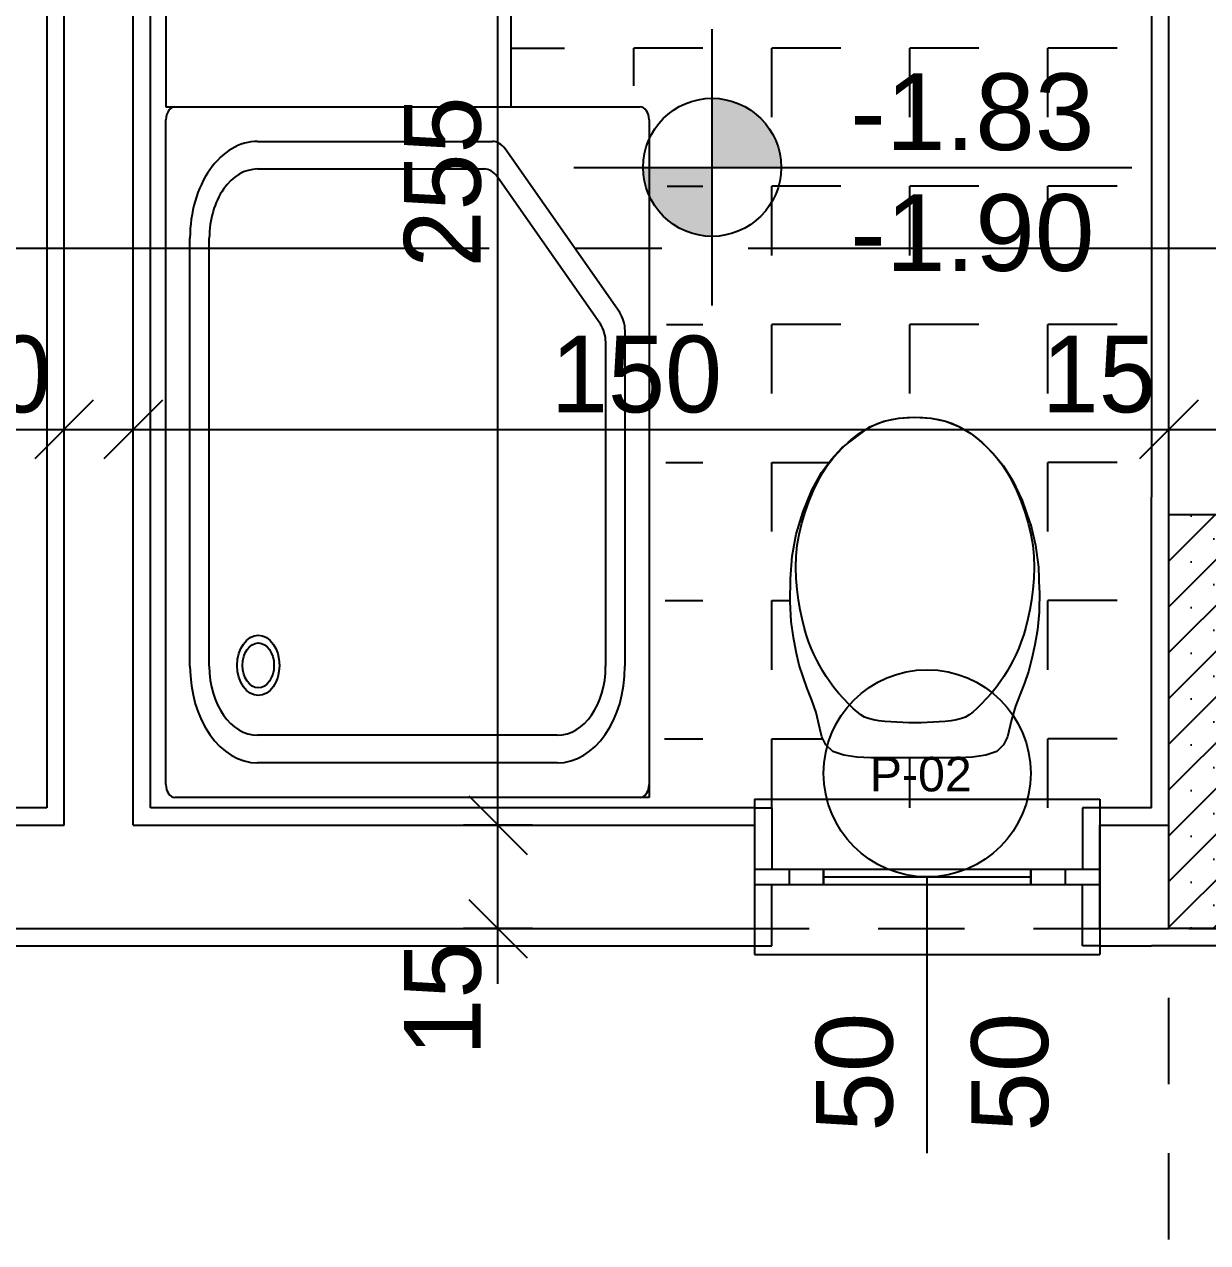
# Model space of a CAD drawing. Header units: metres. Extents: x -220 to 294, y -29 to 18.
# Drawn here: x -110.44 to -108.727, y -0.655 to 1.11 of the extents above; entities that cross this region are included whole.
import ezdxf

# ---------------------------------------------------------------- set-up
doc = ezdxf.new("R2010")
doc.units = ezdxf.units.M
doc.header["$MEASUREMENT"] = 0
doc.linetypes.add('CENTER2', pattern=[1.125, 0.75, -0.125, 0.125, -0.125])
doc.linetypes.add('HIDDEN2', pattern=[0.1875, 0.125, -0.0625])
for name, color, linetype in [('Aks', 7, 'Continuous'), ('Duvar', 7, 'Continuous'), ('Kapi_Pencere', 7, 'Continuous'), ('Kolon', 7, 'Continuous'), ('Kot', 7, 'Continuous'), ('Kutuphane', 7, 'Continuous'), ('Olculendirme', 7, 'Continuous'), ('Standart', 7, 'Continuous'), ('Tarama', 7, 'Continuous')]:
    doc.layers.add(name, color=color, linetype=linetype)
doc.styles.add('arial_1_18', font='arial.ttf', dxfattribs={"height": 0.2})
doc.styles.add('comic sans ms_1_18', font='comic.ttf', dxfattribs={"height": 0.2})

msp = doc.modelspace()

# ---------------------------------------------------------------- hatches: boundary and pattern name
at = {"layer": 'Kolon', "linetype": 'Continuous', "lineweight": -3}
h = msp.add_hatch(dxfattribs=at)
h.set_pattern_fill('SACNCR', color=47, scale=0.5, style=0)
h.paths.add_polyline_path([(-108.783, 0.4), (-108.483, 0.4), (-108.483, -0.2), (-108.783, -0.2)])
at = {"layer": 'Kot', "linetype": 'Continuous', "lineweight": -3}
for points in [[(-109.3445, 0.9025), (-109.3451, 0.9137), (-109.347, 0.9248), (-109.3501, 0.9356), (-109.3544, 0.9459), (-109.3598, 0.9557), (-109.3663, 0.9649), (-109.3738, 0.9733), (-109.3822, 0.9807), (-109.3913, 0.9872), (-109.4011, 0.9926), (-109.4115, 0.9969), (-109.4223, 1), (-109.4333, 1.0019), (-109.4445, 1.0025), (-109.4445, 0.9025)], [(-109.5445, 0.9025), (-109.5439, 0.8913), (-109.542, 0.8803), (-109.5389, 0.8695), (-109.5346, 0.8592), (-109.5292, 0.8493), (-109.5227, 0.8402), (-109.5152, 0.8318), (-109.5069, 0.8244), (-109.4977, 0.8179), (-109.4879, 0.8124), (-109.4775, 0.8082), (-109.4668, 0.805), (-109.4557, 0.8032), (-109.4445, 0.8025), (-109.4445, 0.9025)]]:
    msp.add_hatch(color=216, dxfattribs=at).paths.add_polyline_path(points)

# ---------------------------------------------------------------- linework, layer by layer
at = {"layer": 'Aks', "color": 248, "linetype": 'HIDDEN2', "lineweight": -3}
for points in [[(-108.783, -3.575), (-108.783, 12.0099)], [(-114.1538, -0.2), (-94.6957, -0.2)]]:
    msp.add_lwpolyline(points, dxfattribs=at)
at = {"layer": 'Duvar', "color": 187, "linetype": 'Continuous', "lineweight": -3}
for points in [[(-110.408, 2.625), (-110.408, -0.025)], [(-110.258, -0.025), (-110.258, 2.475)], [(-108.808, 1.55), (-108.808, 0.4251)], [(-110.408, -0.025), (-110.733, -0.025)], [(-109.383, -0.025), (-110.258, -0.025)], [(-109.383, -0.025), (-109.358, -0.025)], [(-109.358, -0.025), (-109.358, -0.1137)], [(-108.883, -0.025), (-108.908, -0.025)], [(-108.908, -0.025), (-108.908, -0.1137)], [(-108.8081, -0.025), (-108.883, -0.025)], [(-109.358, -0.225), (-109.358, -0.1362)], [(-108.908, -0.225), (-108.908, -0.1362)], [(-110.733, -0.225), (-110.383, -0.225)], [(-110.383, -0.225), (-109.383, -0.225)], [(-109.383, -0.225), (-109.358, -0.225)], [(-108.883, -0.225), (-108.908, -0.225)], [(-108.883, -0.225), (-108.8081, -0.225)]]:
    msp.add_lwpolyline(points, dxfattribs=at)
at = {"layer": 'Duvar', "color": 166, "linetype": 'Continuous', "lineweight": -3}
for points in [[(-110.383, -0.05), (-110.383, 2.6)], [(-110.283, -0.05), (-110.283, 2.5)], [(-108.783, 0.4), (-108.783, 1.55)], [(-110.733, -0.05), (-110.383, -0.05)], [(-110.283, -0.05), (-109.383, -0.05)], [(-109.383, -0.05), (-109.383, -0.2)], [(-108.883, -0.05), (-108.783, -0.05)], [(-108.883, -0.2), (-108.883, -0.05)], [(-110.733, -0.2), (-110.383, -0.2)], [(-110.383, -0.2), (-109.383, -0.2)], [(-108.883, -0.2), (-108.783, -0.2)]]:
    msp.add_lwpolyline(points, dxfattribs=at)
at = {"layer": 'Kapi_Pencere', "color": 98, "linetype": 'Continuous', "lineweight": -3}
for points in [[(-109.383, -0.0125), (-109.383, -0.1137)], [(-109.383, -0.0125), (-108.883, -0.0125)], [(-108.883, -0.0125), (-108.883, -0.1137)], [(-109.383, -0.1137), (-109.333, -0.1137)], [(-109.383, -0.1137), (-109.383, -0.1362)], [(-109.333, -0.1137), (-109.283, -0.1137)], [(-109.333, -0.1137), (-109.333, -0.1362)], [(-109.283, -0.1137), (-108.983, -0.1137)], [(-109.283, -0.1137), (-109.283, -0.1212)], [(-109.283, -0.1362), (-109.283, -0.1137)], [(-109.283, -0.1212), (-109.283, -0.1287)], [(-108.983, -0.1137), (-108.933, -0.1137)], [(-108.983, -0.1137), (-108.983, -0.1212)], [(-108.983, -0.1362), (-108.983, -0.1137)], [(-108.983, -0.1212), (-108.983, -0.1287)], [(-108.933, -0.1137), (-108.883, -0.1137)], [(-108.933, -0.1137), (-108.933, -0.1362)], [(-108.883, -0.1137), (-108.883, -0.1362)], [(-109.383, -0.1362), (-109.333, -0.1362)], [(-109.383, -0.1362), (-109.383, -0.2375)], [(-109.333, -0.1362), (-109.283, -0.1362)], [(-109.283, -0.125), (-108.983, -0.125)], [(-109.283, -0.1287), (-109.283, -0.1362)], [(-109.283, -0.1362), (-108.983, -0.1362)], [(-109.133, -0.525), (-109.133, -0.125)], [(-108.983, -0.1287), (-108.983, -0.1362)], [(-108.983, -0.1362), (-108.933, -0.1362)], [(-108.933, -0.1362), (-108.883, -0.1362)], [(-108.883, -0.1362), (-108.883, -0.2375)], [(-109.383, -0.2375), (-108.883, -0.2375)]]:
    msp.add_lwpolyline(points, dxfattribs=at)
msp.add_circle((-109.133, 0.025), 0.15, dxfattribs=at)
at = {"layer": 'Kolon', "color": 187, "linetype": 'Continuous', "lineweight": -3}
for points in [[(-108.8081, -0.025), (-108.8081, 0.4251)], [(-108.8081, 0.4251), (-108.808, 0.4251)], [(-108.8081, -0.2251), (-108.8081, -0.225)], [(-108.4579, -0.2251), (-108.8081, -0.2251)]]:
    msp.add_lwpolyline(points, dxfattribs=at)
at = {"layer": 'Kolon', "color": 177, "linetype": 'Continuous', "lineweight": -3}
for points in [[(-108.783, 0.4), (-108.483, 0.4)], [(-108.783, -0.2), (-108.783, 0.4)], [(-108.483, -0.2), (-108.783, -0.2)]]:
    msp.add_lwpolyline(points, dxfattribs=at)
at = {"layer": 'Kot', "color": 216, "linetype": 'Continuous', "lineweight": -3}
for points in [[(-109.4445, 0.7025), (-109.4445, 1.1025)], [(-109.6445, 0.9025), (-109.2445, 0.9025)], [(-109.2445, 0.9025), (-108.8365, 0.9025)]]:
    msp.add_lwpolyline(points, dxfattribs=at)
msp.add_circle((-109.4445, 0.9025), 0.1, dxfattribs=at)
at = {"layer": 'Kutuphane', "color": 253, "linetype": 'Continuous', "lineweight": -3}
for points in [[(-110.2356, 1.8401), (-110.2356, 0.9901)], [(-109.7356, 0.9901), (-109.7356, 1.8401)], [(-110.2356, 0.9901), (-109.7356, 0.9901)], [(-110.2225, 0.9901), (-109.5487, 0.9901)], [(-110.2356, 0.0088), (-110.2356, 0.9713)], [(-109.5356, 0.9713), (-109.5356, -0.0099)], [(-110.1026, 0.9401), (-109.7627, 0.9401)], [(-109.5783, 0.6922), (-109.7441, 0.9291)], [(-110.1026, 0.9001), (-109.7743, 0.9001)], [(-109.6063, 0.6756), (-109.7557, 0.8891)], [(-110.2006, 0.1801), (-110.2006, 0.8001)], [(-110.1726, 0.1801), (-110.1726, 0.8001)], [(-109.5706, 0.6657), (-109.5706, 0.1801)], [(-109.5986, 0.6491), (-109.5986, 0.1801)], [(-109.215, 0.5273), (-109.1957, 0.5348)], [(-109.2141, 0.5273), (-109.2048, 0.5315)], [(-109.2048, 0.5315), (-109.1949, 0.5348)], [(-109.1957, 0.5348), (-109.174, 0.5392)], [(-109.1949, 0.5348), (-109.1844, 0.5374)], [(-109.1844, 0.5374), (-109.1734, 0.5393)], [(-109.174, 0.5392), (-109.1509, 0.5407)], [(-109.1734, 0.5393), (-109.1621, 0.5404)], [(-109.1621, 0.5404), (-109.1506, 0.5407)], [(-109.1509, 0.5407), (-109.1279, 0.5392)], [(-109.1506, 0.5407), (-109.1391, 0.5404)], [(-109.1391, 0.5404), (-109.1278, 0.5393)], [(-109.1279, 0.5392), (-109.1062, 0.5348)], [(-109.1278, 0.5393), (-109.1168, 0.5374)], [(-109.1168, 0.5374), (-109.1063, 0.5348)], [(-109.1063, 0.5348), (-109.0964, 0.5315)], [(-109.1062, 0.5348), (-109.0869, 0.5273)], [(-109.0964, 0.5315), (-109.0871, 0.5273)], [(-109.2567, 0.4964), (-109.2153, 0.5271)], [(-109.2396, 0.5108), (-109.2314, 0.517)], [(-109.2314, 0.517), (-109.223, 0.5225)], [(-109.223, 0.5225), (-109.2141, 0.5273)], [(-109.2153, 0.5271), (-109.215, 0.5273)], [(-109.0871, 0.5273), (-109.0783, 0.5225)], [(-109.0869, 0.5273), (-109.0695, 0.517)], [(-109.0783, 0.5225), (-109.0698, 0.517)], [(-109.0698, 0.517), (-109.0616, 0.5108)], [(-109.0695, 0.517), (-109.0533, 0.504)], [(-109.2716, 0.48), (-109.2567, 0.4964)], [(-109.2627, 0.4887), (-109.2552, 0.4966)], [(-109.2552, 0.4966), (-109.2475, 0.504)], [(-109.2475, 0.504), (-109.2396, 0.5108)], [(-109.0616, 0.5108), (-109.0537, 0.504)], [(-109.0537, 0.504), (-109.046, 0.4966)], [(-109.0533, 0.504), (-109.053, 0.5037)], [(-109.053, 0.5037), (-109.0377, 0.4885)], [(-109.046, 0.4966), (-109.0385, 0.4887)], [(-109.2859, 0.4604), (-109.2716, 0.48)], [(-109.2772, 0.471), (-109.27, 0.4803)], [(-109.27, 0.4803), (-109.2627, 0.4887)], [(-109.0385, 0.4887), (-109.0312, 0.4803)], [(-109.0377, 0.4885), (-109.0231, 0.4708)], [(-109.0312, 0.4803), (-109.0241, 0.471)], [(-109.2999, 0.4348), (-109.2859, 0.4604)], [(-109.291, 0.4486), (-109.2842, 0.4606)], [(-109.2842, 0.4606), (-109.2772, 0.471)], [(-109.0241, 0.471), (-109.0171, 0.4606)], [(-109.0231, 0.4708), (-109.009, 0.4485)], [(-109.0171, 0.4606), (-109.0102, 0.4486)], [(-109.2977, 0.4346), (-109.291, 0.4486)], [(-109.0102, 0.4486), (-109.0035, 0.4346)], [(-109.009, 0.4485), (-108.9953, 0.4198)], [(-109.3126, 0.4039), (-109.2999, 0.4348)], [(-109.3041, 0.4194), (-109.2977, 0.4346)], [(-109.0035, 0.4346), (-108.9972, 0.4194)], [(-109.3098, 0.4033), (-109.3041, 0.4194)], [(-108.9972, 0.4194), (-108.9914, 0.4033)], [(-108.9953, 0.4198), (-108.9841, 0.3878)], [(-109.3227, 0.3712), (-109.3129, 0.4029)], [(-109.3147, 0.387), (-109.3098, 0.4033)], [(-109.3129, 0.4029), (-109.3126, 0.4039)], [(-108.9914, 0.4033), (-108.9866, 0.387)], [(-109.3285, 0.3396), (-109.3227, 0.3712)], [(-109.3211, 0.3552), (-109.3184, 0.371)], [(-109.3184, 0.371), (-109.3147, 0.387)], [(-108.9866, 0.387), (-108.9828, 0.371)], [(-108.9841, 0.3878), (-108.9835, 0.3869)], [(-108.9835, 0.3869), (-108.9759, 0.3555)], [(-108.9828, 0.371), (-108.9801, 0.3552)], [(-109.3227, 0.3394), (-109.3211, 0.3552)], [(-108.9801, 0.3552), (-108.9785, 0.3394)], [(-108.9759, 0.3555), (-108.9717, 0.3234)], [(-109.3311, 0.3066), (-109.3285, 0.3396)], [(-109.3232, 0.3235), (-109.3227, 0.3394)], [(-108.9785, 0.3394), (-108.978, 0.3235)], [(-109.3227, 0.3073), (-109.3232, 0.3235)], [(-108.978, 0.3235), (-108.9786, 0.3073)], [(-108.9717, 0.3234), (-108.9706, 0.29)], [(-109.3315, 0.2735), (-109.3311, 0.3064)], [(-109.3311, 0.3064), (-109.3311, 0.3066)], [(-109.3213, 0.2913), (-109.3227, 0.3073)], [(-108.9786, 0.3073), (-108.98, 0.2913)], [(-109.3192, 0.2759), (-109.3213, 0.2913)], [(-108.98, 0.2913), (-108.982, 0.2759)], [(-108.9703, 0.2897), (-108.971, 0.2584)], [(-108.9706, 0.29), (-108.9703, 0.2897)], [(-109.3298, 0.2449), (-109.3315, 0.2735)], [(-109.3167, 0.2615), (-109.3192, 0.2759)], [(-108.982, 0.2759), (-108.9845, 0.2615)], [(-109.3141, 0.2485), (-109.3167, 0.2615)], [(-109.3112, 0.2367), (-109.3141, 0.2485)], [(-108.9872, 0.2485), (-108.9901, 0.2367)], [(-108.9845, 0.2615), (-108.9872, 0.2485)], [(-108.971, 0.2584), (-108.9734, 0.2327)], [(-109.3267, 0.2215), (-109.3298, 0.2449)], [(-109.308, 0.2258), (-109.3112, 0.2367)], [(-108.9901, 0.2367), (-108.9932, 0.2258)], [(-108.9734, 0.2327), (-108.977, 0.211)], [(-109.3228, 0.2008), (-109.3267, 0.2215)], [(-109.3046, 0.2158), (-109.308, 0.2258)], [(-109.301, 0.2063), (-109.3046, 0.2158)], [(-108.9966, 0.2158), (-109.0003, 0.2063)], [(-108.9932, 0.2258), (-108.9966, 0.2158)], [(-109.3182, 0.1815), (-109.3228, 0.2008)], [(-109.2971, 0.1974), (-109.301, 0.2063)], [(-109.2929, 0.1889), (-109.2971, 0.1974)], [(-109.0042, 0.1974), (-109.0083, 0.1889)], [(-109.0003, 0.2063), (-109.0042, 0.1974)], [(-108.977, 0.211), (-108.9813, 0.191)], [(-109.3068, 0.1476), (-109.3182, 0.1815)], [(-109.2886, 0.1807), (-109.2929, 0.1889)], [(-109.2842, 0.1728), (-109.2886, 0.1807)], [(-109.0126, 0.1807), (-109.017, 0.1728)], [(-109.0083, 0.1889), (-109.0126, 0.1807)], [(-108.9813, 0.191), (-108.9862, 0.1725)], [(-109.2794, 0.1651), (-109.2842, 0.1728)], [(-109.2741, 0.1574), (-109.2794, 0.1651)], [(-109.0218, 0.1651), (-109.0271, 0.1574)], [(-109.017, 0.1728), (-109.0218, 0.1651)], [(-108.9862, 0.1725), (-108.992, 0.1557)], [(-109.3001, 0.131), (-109.3068, 0.1476)], [(-109.2681, 0.1494), (-109.2741, 0.1574)], [(-109.2612, 0.1412), (-109.2681, 0.1494)], [(-109.2539, 0.133), (-109.2612, 0.1412)], [(-109.04, 0.1412), (-109.0473, 0.133)], [(-109.0331, 0.1494), (-109.04, 0.1412)], [(-109.0271, 0.1574), (-109.0331, 0.1494)], [(-108.992, 0.1557), (-108.9984, 0.1394)], [(-109.2936, 0.1132), (-109.3001, 0.131)], [(-109.2467, 0.1254), (-109.2539, 0.133)], [(-109.24, 0.1187), (-109.2467, 0.1254)], [(-109.0545, 0.1254), (-109.0612, 0.1187)], [(-109.0473, 0.133), (-109.0545, 0.1254)], [(-108.9984, 0.1394), (-109.0052, 0.122)], [(-109.2885, 0.0899), (-109.2936, 0.1132)], [(-109.229, 0.1095), (-109.24, 0.1187)], [(-109.2237, 0.1064), (-109.229, 0.1095)], [(-109.2178, 0.1042), (-109.2237, 0.1064)], [(-109.0775, 0.1064), (-109.0834, 0.1042)], [(-109.0722, 0.1095), (-109.0775, 0.1064)], [(-109.067, 0.1135), (-109.0722, 0.1095)], [(-109.0612, 0.1187), (-109.067, 0.1135)], [(-109.0052, 0.122), (-109.011, 0.1023)], [(-109.2854, 0.0776), (-109.2885, 0.0899)], [(-109.2108, 0.1024), (-109.2178, 0.1042)], [(-109.2029, 0.1011), (-109.2108, 0.1024)], [(-109.1945, 0.1001), (-109.2029, 0.1011)], [(-109.1857, 0.0993), (-109.1945, 0.1001)], [(-109.177, 0.0988), (-109.1857, 0.0993)], [(-109.1682, 0.0984), (-109.177, 0.0988)], [(-109.1594, 0.0981), (-109.1682, 0.0984)], [(-109.1506, 0.0981), (-109.1594, 0.0981)], [(-109.1418, 0.0981), (-109.1506, 0.0981)], [(-109.133, 0.0984), (-109.1418, 0.0981)], [(-109.1243, 0.0988), (-109.133, 0.0984)], [(-109.1155, 0.0993), (-109.1243, 0.0988)], [(-109.1068, 0.1001), (-109.1155, 0.0993)], [(-109.0983, 0.1011), (-109.1068, 0.1001)], [(-109.0905, 0.1024), (-109.0983, 0.1011)], [(-109.0834, 0.1042), (-109.0905, 0.1024)], [(-109.011, 0.1023), (-109.0165, 0.0776)], [(-109.6686, 0.0801), (-110.1026, 0.0801)], [(-109.2796, 0.066), (-109.2854, 0.0776)], [(-109.0165, 0.0776), (-109.0223, 0.066)], [(-109.2696, 0.0567), (-109.2796, 0.066)], [(-109.2539, 0.0512), (-109.2696, 0.0567)], [(-109.0323, 0.0567), (-109.048, 0.0512)], [(-109.0223, 0.066), (-109.0323, 0.0567)], [(-109.6686, 0.0401), (-110.1026, 0.0401)], [(-109.2348, 0.0484), (-109.2539, 0.0512)], [(-109.2148, 0.0475), (-109.2348, 0.0484)], [(-109.2146, 0.0475), (-109.2148, 0.0475)], [(-109.1961, 0.0475), (-109.2146, 0.0475)], [(-109.1814, 0.0475), (-109.1961, 0.0475)], [(-109.1697, 0.0475), (-109.1814, 0.0475)], [(-109.1598, 0.0475), (-109.1697, 0.0475)], [(-109.1509, 0.0475), (-109.1598, 0.0475)], [(-109.1598, 0.0475), (-109.1598, 0.0475)], [(-109.142, 0.0475), (-109.1509, 0.0475)], [(-109.1322, 0.0475), (-109.1421, 0.0475)], [(-109.1421, 0.0475), (-109.142, 0.0475)], [(-109.1204, 0.0475), (-109.1322, 0.0475)], [(-109.1058, 0.0475), (-109.1204, 0.0475)], [(-109.0873, 0.0475), (-109.1058, 0.0475)], [(-109.0871, 0.0475), (-109.0873, 0.0475)], [(-109.0671, 0.0484), (-109.0871, 0.0475)], [(-109.048, 0.0512), (-109.0671, 0.0484)], [(-109.5356, -0.0099), (-110.2225, -0.0099)]]:
    msp.add_lwpolyline(points, dxfattribs=at)
for centre, major_axis, start_param, end_param in [((-110.2225, 0.9713), (0, -0.0187), -3.141593, -1.570796), ((-109.5487, 0.9713), (0, -0.0187), -4.712389, -3.141593), ((-110.1026, 0.8001), (0, -0.14), -3.141593, -1.570796), ((-109.7627, 0.9026), (0, -0.0375), -3.926991, -3.141593), ((-110.1026, 0.8001), (0, -0.1), -3.141593, -1.570796), ((-109.7743, 0.8626), (0, -0.0375), -3.926991, -3.141593), ((-109.5968, 0.6657), (0, -0.0375), -4.712389, -3.926991), ((-109.6248, 0.6491), (0, -0.0375), -4.712389, -3.926991), ((-110.1026, 0.1801), (0, -0.14), -1.570796, 0), ((-110.1026, 0.1801), (0, -0.1), -1.570796, 0), ((-109.6686, 0.1801), (0, -0.1), 0, 1.570796), ((-109.6686, 0.1801), (0, -0.14), 0, 1.570796), ((-110.2225, 0.0088), (0, -0.0187), -1.570796, 0), ((-109.5487, 0.0088), (0, -0.0187), 0, 1.570796)]:
    msp.add_ellipse(centre, major_axis=major_axis, ratio=0.7, start_param=start_param, end_param=end_param, dxfattribs=at)
for major_axis in [(0, -0.0437), (0, -0.0325)]:
    msp.add_ellipse((-110.1017, 0.1813), major_axis=major_axis, ratio=0.7, dxfattribs=at)
at = {"layer": 'Olculendirme', "color": 47, "linetype": 'Continuous', "lineweight": -3}
for points in [[(-109.7546, -0.28), (-109.7546, 8.58)], [(-110.383, 0.4727), (-110.383, 0.5727)], [(-110.283, 0.4727), (-110.283, 0.5727)], [(-108.783, 0.4727), (-108.783, 0.5727)], [(-113.263, 0.5227), (-98.9542, 0.5227)], [(-109.7046, -0.05), (-109.8046, -0.05)], [(-109.7046, -0.2), (-109.8046, -0.2)]]:
    msp.add_lwpolyline(points, dxfattribs=at)
at = {"layer": 'Olculendirme', "color": 59, "linetype": 'Continuous', "lineweight": -3}
for points in [[(-110.3406, 0.5651), (-110.4254, 0.4802)], [(-110.2406, 0.5651), (-110.3254, 0.4802)], [(-108.7406, 0.5651), (-108.8254, 0.4802)], [(-109.797, -0.0076), (-109.7121, -0.0924)], [(-109.797, -0.1576), (-109.7121, -0.2424)]]:
    msp.add_lwpolyline(points, dxfattribs=at)
at = {"layer": 'Standart', "color": 250, "linetype": 'CENTER2', "lineweight": -3}
msp.add_lwpolyline([(-113.8924, 0.7855), (-94.0509, 0.7855)], dxfattribs=at)
at = {"layer": 'Tarama', "color": 133, "linetype": 'Continuous', "lineweight": -3}
for points in [[(-109.7356, 1.075), (-109.658, 1.075)], [(-109.458, 1.075), (-109.558, 1.075)], [(-109.558, 1.0206), (-109.558, 1.075)], [(-109.258, 1.075), (-109.358, 1.075)], [(-109.358, 0.975), (-109.358, 1.075)], [(-109.058, 1.075), (-109.158, 1.075)], [(-109.158, 0.975), (-109.158, 1.075)], [(-108.858, 1.075), (-108.958, 1.075)], [(-108.958, 0.975), (-108.958, 1.075)], [(-109.5093, 0.875), (-109.458, 0.875)], [(-109.258, 0.875), (-109.358, 0.875)], [(-109.358, 0.775), (-109.358, 0.875)], [(-109.058, 0.875), (-109.158, 0.875)], [(-109.158, 0.775), (-109.158, 0.875)], [(-108.858, 0.875), (-108.958, 0.875)], [(-108.958, 0.775), (-108.958, 0.875)], [(-109.5103, 0.675), (-109.458, 0.675)], [(-109.258, 0.675), (-109.358, 0.675)], [(-109.358, 0.575), (-109.358, 0.675)], [(-109.058, 0.675), (-109.158, 0.675)], [(-109.158, 0.575), (-109.158, 0.675)], [(-108.858, 0.675), (-108.958, 0.675)], [(-108.958, 0.575), (-108.958, 0.675)], [(-109.5113, 0.475), (-109.458, 0.475)], [(-109.358, 0.475), (-109.2751, 0.475)], [(-109.358, 0.375), (-109.358, 0.475)], [(-108.858, 0.475), (-108.958, 0.475)], [(-108.958, 0.375), (-108.958, 0.475)], [(-109.5123, 0.275), (-109.458, 0.275)], [(-109.358, 0.275), (-109.3314, 0.275)], [(-109.358, 0.175), (-109.358, 0.275)], [(-108.858, 0.275), (-108.958, 0.275)], [(-108.958, 0.175), (-108.958, 0.275)], [(-109.5133, 0.075), (-109.458, 0.075)], [(-109.358, 0.075), (-109.2842, 0.075)], [(-109.358, -0.025), (-109.358, 0.075)], [(-108.858, 0.075), (-108.958, 0.075)], [(-108.958, -0.025), (-108.958, 0.075)], [(-109.158, -0.025), (-109.158, 0.0475)]]:
    msp.add_lwpolyline(points, dxfattribs=at)

# ---------------------------------------------------------------- texts
at = {"layer": 'Kapi_Pencere', "color": 98, "linetype": 'Continuous', "lineweight": -3, "style": 'arial_1_18'}
msp.add_text('P-02', height=0.05, dxfattribs=at).set_placement((-109.216, -0.0012))
for p in [(-109.183, -0.4942), (-108.958, -0.4942)]:
    msp.add_text('50', height=0.11111, rotation=90, dxfattribs=at).set_placement(p)
at = {"layer": 'Kot', "color": 19, "linetype": 'Continuous', "lineweight": -3, "style": 'arial_1_18'}
for s, p in [('-1.83', (-109.2445, 0.9275)), ('-1.90', (-109.2445, 0.7525))]:
    msp.add_text(s, height=0.11111, dxfattribs=at).set_placement(p)
at = {"layer": 'Olculendirme', "color": 19, "linetype": 'Continuous', "lineweight": -3, "style": 'comic sans ms_1_18'}
for s, p in [('255', (-109.7796, 0.7573)), ('15', (-109.7796, -0.384))]:
    msp.add_text(s, height=0.11111, rotation=90, dxfattribs=at).set_placement(p)
for s, p in [('10', (-110.567, 0.5477)), ('150', (-109.6779, 0.5477)), ('15', (-108.967, 0.5477))]:
    msp.add_text(s, height=0.11111, dxfattribs=at).set_placement(p)

doc.saveas('drawing.dxf')
